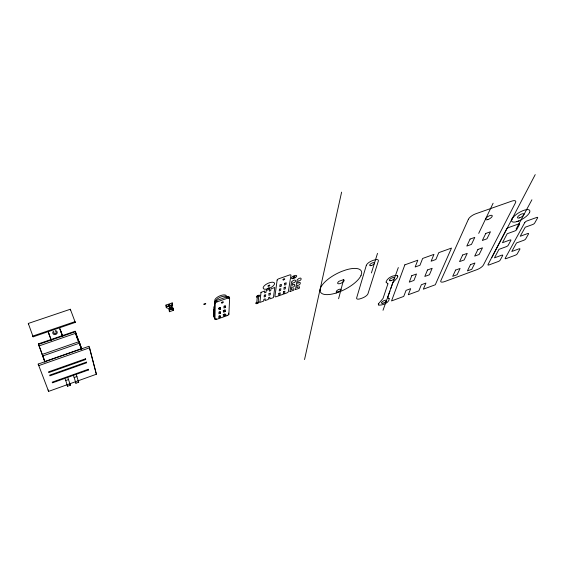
<?xml version="1.0" encoding="UTF-8"?>
<svg xmlns="http://www.w3.org/2000/svg" width="566" height="566" viewBox="0 0 566 566"><rect width="100%" height="100%" fill="white"/><g stroke="black" fill="none" stroke-linecap="round" stroke-linejoin="round"><path stroke-width="0.85" d="M214.564 316.981A1.811 0.736 -23.9 0 1 214.295 316.642L213.722 315.354L213.806 309.453A1.832 0.757 -23.9 0 1 214.196 308.81M214.295 316.642L214.394 310.755L213.806 309.453M214.556 307.996L213.969 306.687L213.814 316.606L214.967 319.189A1.769 0.715 -23.9 0 0 216.601 319.373L227.221 315.595A1.762 0.708 -24.2 0 0 228.883 314.243L229.619 298.289L229.018 296.973A1.818 0.757 -24.3 0 0 227.369 296.733L216.368 300.581A1.825 0.764 -24 0 0 214.655 302.003L214.394 317.894A1.769 0.715 -23.9 0 0 215.122 318.276M214.967 319.189L215.25 303.326L214.655 302.003M220.259 317.307L220.308 315.58L218.858 316.097L218.816 317.816L220.259 317.307L219.679 316.019M220.372 313.288L220.415 311.533L218.957 312.05L218.915 313.797L220.372 313.288L219.785 311.986M220.478 309.199L220.528 307.416L219.056 307.932L219.014 309.715L220.478 309.199L219.891 307.89L218.426 308.406M223.761 312.085L223.825 310.324L225.282 309.814L225.211 311.569L223.761 312.085L223.181 310.791L224.624 310.274L225.211 311.569M225.056 315.602L225.126 313.868L223.683 314.385L223.62 316.111L225.056 315.602L224.476 314.314L223.039 314.823M225.367 307.472L225.438 305.682L223.973 306.199L223.91 307.989L225.367 307.472L224.78 306.171M228.94 298.657L229.018 296.973M378.293 304.02L378.81 305.081M319.995 290.209L320.483 288.009M304.543 359.573L341.609 192.143M338.595 298.749L343.378 280.503M371.409 272.954L377.508 253.342M378.293 304.006L383.012 298.501L387.929 283.828M383.005 310.281L389.889 291.073M390.823 288.455L398.315 267.548M361.002 275.536L361.653 273.3A22.951 8.851 -27.2 0 0 345.911 269.925L341.609 271.447A22.951 8.851 -27.2 0 0 320.54 287.988M169.17 309.432L169.885 307.628L169.637 307.048L166.291 305.753L165.994 305.074L172.206 302.923L172.637 305.576L171.123 308.541L173.38 310.352L169.453 311.717L169.17 309.432L169.453 311.717M169.312 311.392L170.026 309.588L169.885 307.628M511.749 219.558L512.329 218.448M478.695 233.39L493.113 203.229M171.123 308.541L170.982 306.581L172.503 303.602M491.826 257.565L535.224 174.618M516.086 229.103L531.913 199.777M518.725 220.973L516.956 221.603M340.251 291.561L336.112 293.054M38.184 364.072L48.605 391.382L96.376 374.232L89.598 347.793L89.011 346.265L38.184 364.072L38.736 365.629L89.598 347.793M67.064 384.753L67.602 386.231L70.382 385.234L67.984 378.053M75.384 381.767L75.929 383.239L78.695 382.248L76.403 375.039M67.602 386.231L65.713 380.55L68.528 379.538M75.929 383.239L74.153 377.529L76.955 376.524M220.011 316.67L220.676 316.429M224.652 315.021L225.318 314.788M44.728 361.547L81.801 348.571M215.25 303.326A1.825 0.764 -24 0 1 216.969 301.904L227.971 298.056A1.818 0.757 -24.3 0 1 229.619 298.289M169.312 309.765L173.253 308.392L170.982 306.581M42.174 354.457L79.148 341.595L81.101 348.125M42.719 355.972L79.714 343.088M170.026 309.588L169.779 309.008L166.446 307.72L166.156 307.041L172.34 304.897L172.206 302.923M42.316 354.67L44.969 362.028L38.368 343.887L75.073 331.244L81.837 349.073M38.552 344.411L75.398 331.711L77.988 340.506M39.089 345.911L75.957 333.19M33.118 336.827L75.271 322.408L75.059 321.63L32.828 336.062L33.118 336.827L28.3 323.448L70.34 309.248L75.271 322.408M378.831 305.095C382.694 305.463 389.203 302.81 389.302 298.622M389.061 298.452L388.198 298.07M397.29 275.607C393.03 275.005 387.377 277.786 386.047 281.981M397.297 275.614L397.792 276.229M388.184 298.056L387.83 297.645M386.146 282.25L387.929 283.799M227.369 296.733L227.971 298.056M228.374 313.118L228.883 314.243M226.895 314.873L227.221 315.595M216.368 300.581L216.969 301.904M216.276 318.651L216.601 319.373M172.34 304.897L172.637 305.576M96.376 374.232L89.23 347.121M81.73 348.989L75.073 331.244M78.787 341.963L76.035 334.711L76.24 335.447M79.396 343.576L81.539 349.215M59.494 327.389L62.769 336.303M62.387 335.758L59.968 329.256L62.317 335.68M78.143 380.777L78.695 382.248M73.601 376.043L74.153 377.529M28.3 323.448L28.59 324.226M69.837 383.755L70.382 385.234M48.011 331.223L51.322 340.251L51.074 339.508M51.025 339.671L48.626 333.141L48.874 333.883M65.168 379.057L65.713 380.55M38.368 343.887L44.94 361.9M48.075 389.896L48.605 391.382M75.398 331.711L77.436 339.048M70.34 309.248L70.559 310.041M79.148 341.595L80.775 347.489M387.731 297.362L392.776 282.703L397.205 277.941L397.799 276.25M166.291 305.753L166.446 307.72M165.994 305.074L166.156 307.041M169.637 307.048L169.779 309.008M171.229 307.161L171.371 309.121M173.111 308.067L173.238 310.026M173.253 308.392L173.38 310.352M214.394 310.755A1.832 0.75 -23.9 0 1 214.677 310.21M214.203 315.743A1.811 0.736 -23.9 0 1 213.722 315.354M215.299 302.088A6.375 2.66 -24.1 0 1 220.754 297.051A6.375 2.66 -24.1 0 1 227.1 297.44M215.328 301.614A6.367 2.667 -24.1 0 1 219.813 295.869A6.367 2.667 -24.1 0 1 226.393 296.945M360.995 275.515A22.951 8.851 -27.2 0 1 340.258 291.532M336.162 293.011A22.951 8.851 -27.2 0 1 320.059 290.167M55.192 330.615A2.278 1.967 -14.8 0 1 57.109 333.155A2.278 1.967 -14.8 0 1 53.692 334.308A2.278 1.967 -14.8 0 1 53.544 331.174M55.51 331.619A1.21 1.047 -14.8 0 1 56.034 333.063A1.21 1.047 -14.8 0 1 54.322 333.523A1.21 1.047 -14.8 0 1 54.046 332.016M256.667 302.916C258.436 303.574 258.245 301.084 256.674 302.888M257.311 296.52C259.044 297.228 258.888 294.667 257.318 296.485M267.852 288.434L269.275 287.875L267.874 288.363M289.976 291.511L293.867 290.174L293.995 288.702L291.384 289.566L291.773 287.203C294.957 288.292 296.414 281.705 292.07 285.391L292.466 282.993C296.888 283.099 296.563 277.099 291.561 281.811L289.976 291.511M295.494 289.551L299.364 288.221L299.541 286.75L296.909 287.599L297.327 285.236C300.539 286.269 301.94 279.774 297.638 283.425L298.063 281.019C302.527 281.033 302.145 275.218 297.192 279.788L295.494 289.551M257.219 297.836L256.844 301.6A2.561 1.033 -25 0 1 256.193 302.562A1.832 0.736 -25.1 0 0 256.186 303.666A1.832 0.736 -25.1 0 0 258.52 302.838A1.832 0.736 -25.1 0 0 258.747 301.657A2.554 1.026 -25.2 0 1 258.252 301.098L258.641 297.334A2.568 1.047 -25.2 0 1 259.299 296.358A1.861 0.757 -25.1 0 0 259.313 295.219A1.861 0.757 -25.1 0 0 256.95 296.053A1.861 0.757 -25.1 0 0 256.716 297.27A2.575 1.047 -25 0 1 257.219 297.836M260.997 292.346L259.921 302.407L263.664 301.077L263.862 299.322L265.263 298.82L265.058 300.581L268.326 299.421L268.539 297.659L269.94 297.164L269.72 298.926L273.435 297.603L274.779 287.493L270.987 288.83L270.76 290.648L269.345 291.15L269.565 289.332L266.225 290.507L266.013 292.325L264.591 292.827L264.796 291.009L260.997 292.346M264.322 295.197L264.124 296.987L265.532 296.485L265.737 294.702L264.322 295.197M269.048 293.528L268.829 295.318L270.237 294.822L270.463 293.032L269.048 293.528M277.128 280.128L274.92 296.414A1.726 0.693 -25.6 0 0 276.399 296.648L286.637 293.011A1.726 0.686 -25.9 0 0 288.335 291.653L290.959 275.288A1.776 0.736 -26.1 0 0 289.467 275.005L278.882 278.713A1.783 0.736 -25.8 0 0 277.128 280.128M278.882 293.329L278.635 295.098L280.021 294.603L280.276 292.834L278.882 293.329M279.47 289.169L279.215 290.974L280.616 290.471L280.87 288.674L279.47 289.169M280.064 284.946L279.809 286.778L281.217 286.276L281.479 284.443L280.064 284.946M283.531 291.681L283.262 293.457L284.648 292.962L284.917 291.186L283.531 291.681M284.16 287.514L283.884 289.318L285.278 288.823L285.561 287.019L284.16 287.514M284.797 283.276L284.521 285.115L285.929 284.613L286.212 282.781L284.797 283.276M366.315 265.362L356.644 297.893A5.441 1.981 -27.4 0 0 360.747 298.607L362.36 298.02A5.434 1.981 -27.5 0 0 367.964 293.768L378.336 261.089A5.794 2.236 -28.1 0 0 374.076 260.07L372.35 260.678A5.794 2.243 -28.1 0 0 366.322 265.355M404.846 264.846L391.545 300.928L403.728 296.421L406.084 290.358L410.683 288.667L408.277 294.745L418.84 290.846L421.373 284.733L425.922 283.064L423.34 289.184L435.289 284.769L451.491 248.078L438.763 252.655L435.87 259.504L431.122 261.223L433.959 254.382L422.646 258.45L419.951 265.263L415.161 266.996L417.8 260.197L404.846 264.846M411.772 275.706L409.282 282.13L413.951 280.418L416.491 273.994L411.772 275.706M427.486 269.989L424.804 276.449L429.431 274.758L432.162 268.291L427.486 269.989M468.393 219.29L440.829 280.701A5.879 1.988 -29.1 0 0 444.65 281.585L477.067 269.614A5.844 1.939 -29.7 0 0 483.442 264.994L515.52 202.692A6.594 2.391 -31.4 0 0 511.827 201.107L475.61 213.828A6.622 2.462 -30.7 0 0 468.393 219.283M455.609 270.088L452.694 276.328L457.123 274.694L460.087 268.447L455.609 270.088M462.634 255.025L459.557 261.626L464.099 259.964L467.233 253.356L462.634 255.025M470.07 239.085L466.816 246.069L471.478 244.385L474.789 237.395L470.07 239.085M529.67 212.257L529.054 213.375A10.492 3.658 -31.2 0 1 517.466 221.44A10.492 3.658 -31.2 0 1 511.954 219.127A10.492 3.658 -31.2 0 1 522.772 210.743L524.555 210.099A10.492 3.658 -31.2 0 1 529.663 212.257M470.495 264.619L467.417 270.902L471.803 269.282L474.931 262.992L470.495 264.619M477.923 249.472L474.676 256.108L479.169 254.467L482.473 247.823L477.923 249.472M485.791 233.447L482.345 240.465L486.958 238.802L490.453 231.77L485.791 233.447M506.612 229.025L487.984 264.647A1.705 0.559 -29.9 0 0 488.989 264.938L498.299 261.499A1.698 0.552 -30.1 0 0 500.174 260.148L502.686 255.514A1.719 0.566 -30.2 0 0 501.695 255.202L494.458 257.863L498.957 249.351L506.294 246.67A1.755 0.587 -30.5 0 0 508.226 245.269L510.872 240.373A1.769 0.594 -30.6 0 0 509.874 240.026L502.459 242.722L507.214 233.73L514.735 231.013A1.804 0.616 -30.9 0 0 516.73 229.555L519.531 224.377A1.825 0.623 -31 0 0 518.52 223.987L508.629 227.546A1.825 0.63 -30.8 0 0 506.612 229.025M524.845 222.466L505.197 258.294A1.698 0.552 -30.2 0 0 506.167 258.591L515.371 255.188A1.698 0.545 -30.4 0 0 517.253 253.844L519.892 249.181A1.712 0.559 -30.5 0 0 518.944 248.863L511.791 251.488L516.532 242.927L523.783 240.281A1.748 0.573 -30.8 0 0 525.722 238.88L528.51 233.956A1.762 0.587 -30.9 0 0 527.547 233.595L520.218 236.263L525.227 227.221L532.663 224.532A1.804 0.608 -31.2 0 0 534.665 223.075L537.608 217.875A1.818 0.616 -31.3 0 0 536.646 217.471L526.868 220.981A1.825 0.623 -31.2 0 0 524.845 222.466M88.558 369.938L52.468 382.821L52.221 382.156L88.374 369.258L88.558 369.938M343.463 279.682L339.013 281.267A3.629 1.401 -27.2 0 0 338.27 283.757A3.629 1.401 -27.2 0 0 342.925 282.094A3.629 1.401 -27.2 0 0 343.456 279.682M85.53 358.802L48.471 371.897L48.726 372.598L85.721 359.516L85.53 358.802M86.428 362.106L49.652 375.145L49.907 375.831L86.619 362.806L86.428 362.106M205.423 303.418L204.085 303.885A1.047 0.439 -23.6 0 0 204.057 304.572A1.047 0.439 -23.6 0 0 205.451 304.084A1.047 0.439 -23.6 0 0 205.423 303.418M269.543 285.172L268.263 285.625A1.026 0.424 -25.5 0 0 268.15 286.325A1.026 0.424 -25.5 0 0 269.494 285.851A1.026 0.424 -25.5 0 0 269.543 285.172M168.859 305.435A0.828 0.354 -22.6 0 0 169.949 304.692A0.828 0.354 -22.6 0 0 168.725 304.826A0.828 0.354 -22.6 0 0 168.859 305.435M222.056 302.966A1.061 0.439 -24.1 0 0 223.372 301.968A1.061 0.439 -24.1 0 0 221.773 302.251A1.061 0.439 -24.1 0 0 222.056 302.966M283.432 279.908A1.04 0.432 -25.9 0 0 284.762 278.918A1.04 0.432 -25.9 0 0 283.255 279.172A1.04 0.432 -25.9 0 0 283.432 279.908M266.572 289.176A6.247 2.575 -25.5 0 0 274.567 283.241A6.247 2.575 -25.5 0 0 265.426 284.797A6.247 2.575 -25.5 0 0 266.572 289.176M293.761 277.595A1.033 0.424 -26.2 0 0 294.992 276.59A1.033 0.424 -26.2 0 0 293.45 276.937A1.033 0.424 -26.2 0 0 293.761 277.595M293.025 278.642A2.908 1.189 -26.2 0 0 296.711 275.84A2.908 1.189 -26.2 0 0 292.466 276.625A2.908 1.189 -26.2 0 0 293.025 278.642M519.595 217.86A3.721 1.295 -31.2 0 0 523.932 214.012A3.721 1.295 -31.2 0 0 518.647 215.816A3.721 1.295 -31.2 0 0 519.595 217.86M337.796 291.985A2.589 0.983 -27 0 0 340.93 289.467A2.589 0.983 -27 0 0 337.117 290.422A2.589 0.983 -27 0 0 337.796 291.985M390.88 280.686A2.908 1.061 -28.2 0 0 394.523 277.842A2.908 1.061 -28.2 0 0 390.377 278.882A2.908 1.061 -28.2 0 0 390.88 280.686M382.927 303.206A2.788 0.976 -27.8 0 0 386.408 300.525A2.788 0.976 -27.8 0 0 382.404 301.572A2.788 0.976 -27.8 0 0 382.927 303.206M487.878 219.58A3.821 1.394 -30.8 0 0 492.222 215.611A3.821 1.394 -30.8 0 0 486.703 217.471A3.821 1.394 -30.8 0 0 487.878 219.58M371.14 265.61A2.653 1.026 -28.1 0 0 374.416 262.978A2.653 1.026 -28.1 0 0 370.588 263.897A2.653 1.026 -28.1 0 0 371.14 265.61"/></g></svg>
